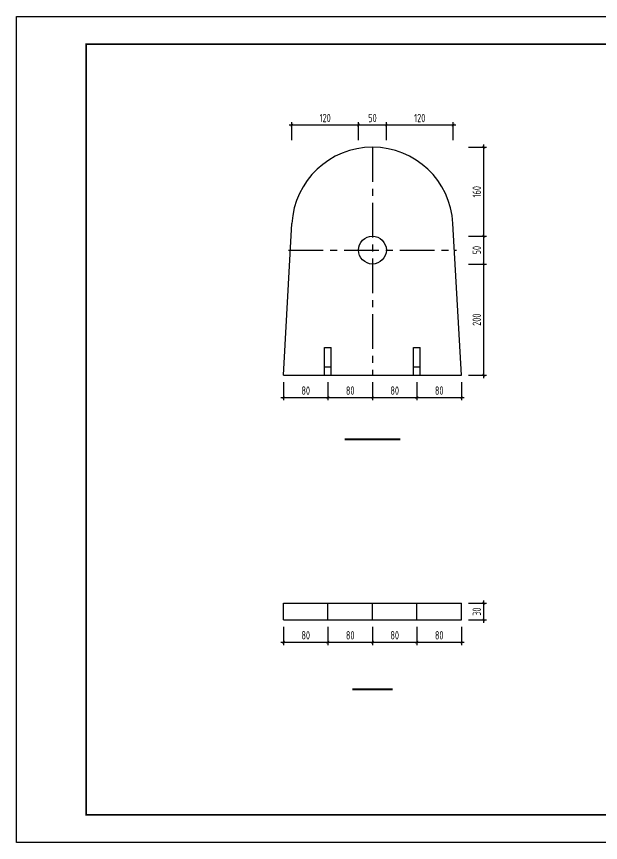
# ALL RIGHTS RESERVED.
# Model space of a CAD drawing. Extents: x -65478 to 137115, y -100 to 34507.
# Drawn here: x -65478 to -44478, y 0 to 29700 of the extents above; entities that cross this region are included whole.
import ezdxf
from ezdxf.enums import TextEntityAlignment as Align

# ---------------------------------------------------------------- set-up
doc = ezdxf.new("R2010")
doc.units = 0
doc.header["$LTSCALE"] = 1000
doc.linetypes.add('CENTER', pattern=[2, 1.25, -0.25, 0.25, -0.25])
doc.layers.get('0').update_dxf_attribs({"linetype": 'CONTINUOUS'})
doc.layers.get('Defpoints').update_dxf_attribs({"linetype": 'CONTINUOUS'})
doc.layers.add('1粗实线', color=1, linetype='CONTINUOUS', lineweight=30)
doc.layers.add('HFZT', color=5, linetype='CONTINUOUS', lineweight=15)
doc.styles.add('TSSD_Dimension', font='tssdeng.shx', dxfattribs={"width": 0.7, "bigfont": 'hztxt.shx'})
doc.styles.add('TSSD_NORM', font='tssdeng.shx', dxfattribs={"width": 0.7, "bigfont": 'hztxt.shx'})
doc.dimstyles.new('TSSD_100_100', dxfattribs={"dimtxt": 300, "dimasz": 100, "dimexe": 100, "dimexo": 250, "dimgap": 100, "dimtad": 1, "dimdec": 0, "dimzin": 0, "dimdsep": 46, "dimtxsty": 'TSSD_Dimension', "dimblk": 'ARCHTICK', "dimblk1": 'ARCHTICK', "dimblk2": 'ARCHTICK', "dimcen": 0, "dimdle": 100, "dimclrt": 7, "dimadec": 0, "dimazin": 0, "dimtfac": 1, "dimtdec": 0, "dimtix": 1, "dimtmove": 2, "dimatfit": 3, "dimfxl": 1, "dimtolj": 1, "dimtzin": 0, "dimarcsym": 0})

# ---------------------------------------------------------------- blocks, each defined once
blk = doc.blocks.new('DETK')
at = {"color": 7, "linetype": 'Continuous'}
blk.add_lwpolyline([(0, 0), (0, 29700), (42000, 29700), (42000, 0), (0, 0)], dxfattribs=at)
at = {"layer": '1粗实线', "color": 7, "linetype": 'Continuous', "const_width": 60}
blk.add_lwpolyline([(2500, 1000), (2500, 28700), (41000, 28700), (41000, 1000), (2500, 1000)], dxfattribs=at)
at = {"layer": 'HFZT', "color": 2, "style": 'TSSD_NORM', "width": 0.7}
for tag, height, p in [('比例尺', 250, (40275, 3100)), ('图号', 250, (37501, 1700)), ('日期', 250, (40275, 1700)), ('图名', 400, (31926, 1425))]:
    blk.add_attdef(tag, text='', height=height, dxfattribs=at).set_placement(p, align=Align.MIDDLE)
blk = doc.blocks.new('_ArchTick')
at = {"color": 0, "linetype": 'ByBlock', "const_width": 0.15}
blk.add_lwpolyline([(-0.5, -0.5), (0.5, 0.5)], dxfattribs=at)
blk = doc.blocks.new('*D392')
at = {"color": 0, "lineweight": -2, "transparency": 16777216}
for p, q in [((-55878, 16550), (-55878, 15900)), ((-54278, 16550), (-54278, 15900)), ((-55978, 16000), (-54178, 16000))]:
    blk.add_line(p, q, dxfattribs=at)
at = {"layer": 'Defpoints', "color": 0, "transparency": 16777216}
for p in [(-55878, 16800), (-54278, 16800), (-54278, 16000)]:
    blk.add_point(p, dxfattribs=at)
at = {"color": 0, "lineweight": -2, "transparency": 16777216, "xscale": 100, "yscale": 100, "zscale": 100, "rotation": 180}
blk.add_blockref('_ArchTick', (-55878, 16000), dxfattribs=at)
at = {"color": 0, "lineweight": -2, "transparency": 16777216, "xscale": 100, "yscale": 100, "zscale": 100}
blk.add_blockref('_ArchTick', (-54278, 16000), dxfattribs=at)
at = {"color": 7, "transparency": 16777216, "insert": (-55078, 16250), "char_height": 300, "attachment_point": 5, "style": 'TSSD_Dimension'}
blk.add_mtext('\\A1;80', dxfattribs=at)
blk = doc.blocks.new('*D393')
at = {"color": 0, "lineweight": -2, "transparency": 16777216}
for p, q in [((-54278, 16550), (-54278, 15900)), ((-52678, 16550), (-52678, 15900)), ((-54378, 16000), (-52578, 16000))]:
    blk.add_line(p, q, dxfattribs=at)
at = {"layer": 'Defpoints', "color": 0, "transparency": 16777216}
for p in [(-54278, 16800), (-52678, 16800), (-52678, 16000)]:
    blk.add_point(p, dxfattribs=at)
at = {"color": 0, "lineweight": -2, "transparency": 16777216, "xscale": 100, "yscale": 100, "zscale": 100, "rotation": 180}
blk.add_blockref('_ArchTick', (-54278, 16000), dxfattribs=at)
at = {"color": 0, "lineweight": -2, "transparency": 16777216, "xscale": 100, "yscale": 100, "zscale": 100}
blk.add_blockref('_ArchTick', (-52678, 16000), dxfattribs=at)
at = {"color": 7, "transparency": 16777216, "insert": (-53478, 16250), "char_height": 300, "attachment_point": 5, "style": 'TSSD_Dimension'}
blk.add_mtext('\\A1;80', dxfattribs=at)
blk = doc.blocks.new('*D394')
at = {"color": 0, "lineweight": -2, "transparency": 16777216}
for p, q in [((-52678, 16550), (-52678, 15900)), ((-51078, 16550), (-51078, 15900)), ((-52778, 16000), (-50978, 16000))]:
    blk.add_line(p, q, dxfattribs=at)
at = {"layer": 'Defpoints', "color": 0, "transparency": 16777216}
for p in [(-52678, 16800), (-51078, 16800), (-51078, 16000)]:
    blk.add_point(p, dxfattribs=at)
at = {"color": 0, "lineweight": -2, "transparency": 16777216, "xscale": 100, "yscale": 100, "zscale": 100, "rotation": 180}
blk.add_blockref('_ArchTick', (-52678, 16000), dxfattribs=at)
at = {"color": 0, "lineweight": -2, "transparency": 16777216, "xscale": 100, "yscale": 100, "zscale": 100}
blk.add_blockref('_ArchTick', (-51078, 16000), dxfattribs=at)
at = {"color": 7, "transparency": 16777216, "insert": (-51878, 16250), "char_height": 300, "attachment_point": 5, "style": 'TSSD_Dimension'}
blk.add_mtext('\\A1;80', dxfattribs=at)
blk = doc.blocks.new('*D395')
at = {"color": 0, "lineweight": -2, "transparency": 16777216}
for p, q in [((-51078, 16550), (-51078, 15900)), ((-49478, 16550), (-49478, 15900)), ((-51178, 16000), (-49378, 16000))]:
    blk.add_line(p, q, dxfattribs=at)
at = {"layer": 'Defpoints', "color": 0, "transparency": 16777216}
for p in [(-51078, 16800), (-49478, 16800), (-49478, 16000)]:
    blk.add_point(p, dxfattribs=at)
at = {"color": 0, "lineweight": -2, "transparency": 16777216, "xscale": 100, "yscale": 100, "zscale": 100, "rotation": 180}
blk.add_blockref('_ArchTick', (-51078, 16000), dxfattribs=at)
at = {"color": 0, "lineweight": -2, "transparency": 16777216, "xscale": 100, "yscale": 100, "zscale": 100}
blk.add_blockref('_ArchTick', (-49478, 16000), dxfattribs=at)
at = {"color": 7, "transparency": 16777216, "insert": (-50278, 16250), "char_height": 300, "attachment_point": 5, "style": 'TSSD_Dimension'}
blk.add_mtext('\\A1;80', dxfattribs=at)
blk = doc.blocks.new('*D396')
at = {"color": 0, "lineweight": -2, "transparency": 16777216}
for p, q in [((-49228, 20800), (-48578, 20800)), ((-48678, 16700), (-48678, 20900)), ((-49228, 16800), (-48578, 16800))]:
    blk.add_line(p, q, dxfattribs=at)
at = {"layer": 'Defpoints', "color": 0, "transparency": 16777216}
for p in [(-49478, 20800), (-48678, 20800), (-49478, 16800)]:
    blk.add_point(p, dxfattribs=at)
at = {"color": 0, "lineweight": -2, "transparency": 16777216, "xscale": 100, "yscale": 100, "zscale": 100}
for p, rotation in [((-48678, 20800), 90), ((-48678, 16800), 270)]:
    blk.add_blockref('_ArchTick', p, dxfattribs=dict(at, rotation=rotation))
at = {"color": 7, "transparency": 16777216, "insert": (-48928, 18800), "char_height": 300, "attachment_point": 5, "rotation": 90, "style": 'TSSD_Dimension'}
blk.add_mtext('\\A1;200', dxfattribs=at)
blk = doc.blocks.new('*D397')
at = {"color": 0, "lineweight": -2, "transparency": 16777216}
for p, q in [((-49228, 21800), (-48578, 21800)), ((-48678, 20700), (-48678, 21900)), ((-49228, 20800), (-48578, 20800))]:
    blk.add_line(p, q, dxfattribs=at)
at = {"layer": 'Defpoints', "color": 0, "transparency": 16777216}
for p in [(-49478, 21800), (-48678, 21800), (-49478, 20800)]:
    blk.add_point(p, dxfattribs=at)
at = {"color": 0, "lineweight": -2, "transparency": 16777216, "xscale": 100, "yscale": 100, "zscale": 100}
for p, rotation in [((-48678, 21800), 90), ((-48678, 20800), 270)]:
    blk.add_blockref('_ArchTick', p, dxfattribs=dict(at, rotation=rotation))
at = {"color": 7, "transparency": 16777216, "insert": (-48928, 21300), "char_height": 300, "attachment_point": 5, "rotation": 90, "style": 'TSSD_Dimension'}
blk.add_mtext('\\A1;50', dxfattribs=at)
blk = doc.blocks.new('*D398')
at = {"color": 0, "lineweight": -2, "transparency": 16777216}
for p, q in [((-49228, 25000), (-48578, 25000)), ((-48678, 21700), (-48678, 25100)), ((-49228, 21800), (-48578, 21800))]:
    blk.add_line(p, q, dxfattribs=at)
at = {"layer": 'Defpoints', "color": 0, "transparency": 16777216}
for p in [(-49478, 25000), (-48678, 25000), (-49478, 21800)]:
    blk.add_point(p, dxfattribs=at)
at = {"color": 0, "lineweight": -2, "transparency": 16777216, "xscale": 100, "yscale": 100, "zscale": 100}
for p, rotation in [((-48678, 25000), 90), ((-48678, 21800), 270)]:
    blk.add_blockref('_ArchTick', p, dxfattribs=dict(at, rotation=rotation))
at = {"color": 7, "transparency": 16777216, "insert": (-48928, 23400), "char_height": 300, "attachment_point": 5, "rotation": 90, "style": 'TSSD_Dimension'}
blk.add_mtext('\\A1;160', dxfattribs=at)
blk = doc.blocks.new('*D399')
at = {"color": 0, "lineweight": -2, "transparency": 16777216}
for p, q in [((-55578, 25250), (-55578, 25900)), ((-53178, 25250), (-53178, 25900)), ((-55678, 25800), (-53078, 25800))]:
    blk.add_line(p, q, dxfattribs=at)
at = {"layer": 'Defpoints', "color": 0, "transparency": 16777216}
for p in [(-53178, 25800), (-55578, 25000), (-53178, 25000)]:
    blk.add_point(p, dxfattribs=at)
at = {"color": 0, "lineweight": -2, "transparency": 16777216, "xscale": 100, "yscale": 100, "zscale": 100, "rotation": 180}
blk.add_blockref('_ArchTick', (-55578, 25800), dxfattribs=at)
at = {"color": 0, "lineweight": -2, "transparency": 16777216, "xscale": 100, "yscale": 100, "zscale": 100}
blk.add_blockref('_ArchTick', (-53178, 25800), dxfattribs=at)
at = {"color": 7, "transparency": 16777216, "insert": (-54378, 26050), "char_height": 300, "attachment_point": 5, "style": 'TSSD_Dimension'}
blk.add_mtext('\\A1;120', dxfattribs=at)
blk = doc.blocks.new('*D400')
at = {"color": 0, "lineweight": -2, "transparency": 16777216}
for p, q in [((-53178, 25250), (-53178, 25900)), ((-52178, 25250), (-52178, 25900)), ((-53278, 25800), (-52078, 25800))]:
    blk.add_line(p, q, dxfattribs=at)
at = {"layer": 'Defpoints', "color": 0, "transparency": 16777216}
for p in [(-52178, 25800), (-53178, 25000), (-52178, 25000)]:
    blk.add_point(p, dxfattribs=at)
at = {"color": 0, "lineweight": -2, "transparency": 16777216, "xscale": 100, "yscale": 100, "zscale": 100, "rotation": 180}
blk.add_blockref('_ArchTick', (-53178, 25800), dxfattribs=at)
at = {"color": 0, "lineweight": -2, "transparency": 16777216, "xscale": 100, "yscale": 100, "zscale": 100}
blk.add_blockref('_ArchTick', (-52178, 25800), dxfattribs=at)
at = {"color": 7, "transparency": 16777216, "insert": (-52678, 26050), "char_height": 300, "attachment_point": 5, "style": 'TSSD_Dimension'}
blk.add_mtext('\\A1;50', dxfattribs=at)
blk = doc.blocks.new('*D401')
at = {"color": 0, "lineweight": -2, "transparency": 16777216}
for p, q in [((-52178, 25250), (-52178, 25900)), ((-49778, 25250), (-49778, 25900)), ((-52278, 25800), (-49678, 25800))]:
    blk.add_line(p, q, dxfattribs=at)
at = {"layer": 'Defpoints', "color": 0, "transparency": 16777216}
for p in [(-49778, 25800), (-52178, 25000), (-49778, 25000)]:
    blk.add_point(p, dxfattribs=at)
at = {"color": 0, "lineweight": -2, "transparency": 16777216, "xscale": 100, "yscale": 100, "zscale": 100, "rotation": 180}
blk.add_blockref('_ArchTick', (-52178, 25800), dxfattribs=at)
at = {"color": 0, "lineweight": -2, "transparency": 16777216, "xscale": 100, "yscale": 100, "zscale": 100}
blk.add_blockref('_ArchTick', (-49778, 25800), dxfattribs=at)
at = {"color": 7, "transparency": 16777216, "insert": (-50978, 26050), "char_height": 300, "attachment_point": 5, "style": 'TSSD_Dimension'}
blk.add_mtext('\\A1;120', dxfattribs=at)
blk = doc.blocks.new('*D406')
at = {"color": 0, "lineweight": -2, "transparency": 16777216}
for p, q in [((-55878, 7750), (-55878, 7100)), ((-54278, 7750), (-54278, 7100)), ((-55978, 7200), (-54178, 7200))]:
    blk.add_line(p, q, dxfattribs=at)
at = {"layer": 'Defpoints', "color": 0, "transparency": 16777216}
for p in [(-55878, 8000), (-54278, 8000), (-54278, 7200)]:
    blk.add_point(p, dxfattribs=at)
at = {"color": 0, "lineweight": -2, "transparency": 16777216, "xscale": 100, "yscale": 100, "zscale": 100, "rotation": 180}
blk.add_blockref('_ArchTick', (-55878, 7200), dxfattribs=at)
at = {"color": 0, "lineweight": -2, "transparency": 16777216, "xscale": 100, "yscale": 100, "zscale": 100}
blk.add_blockref('_ArchTick', (-54278, 7200), dxfattribs=at)
at = {"color": 7, "transparency": 16777216, "insert": (-55078, 7450), "char_height": 300, "attachment_point": 5, "style": 'TSSD_Dimension'}
blk.add_mtext('\\A1;80', dxfattribs=at)
blk = doc.blocks.new('*D407')
at = {"color": 0, "lineweight": -2, "transparency": 16777216}
for p, q in [((-54278, 7750), (-54278, 7100)), ((-52678, 7750), (-52678, 7100)), ((-54378, 7200), (-52578, 7200))]:
    blk.add_line(p, q, dxfattribs=at)
at = {"layer": 'Defpoints', "color": 0, "transparency": 16777216}
for p in [(-54278, 8000), (-52678, 8000), (-52678, 7200)]:
    blk.add_point(p, dxfattribs=at)
at = {"color": 0, "lineweight": -2, "transparency": 16777216, "xscale": 100, "yscale": 100, "zscale": 100, "rotation": 180}
blk.add_blockref('_ArchTick', (-54278, 7200), dxfattribs=at)
at = {"color": 0, "lineweight": -2, "transparency": 16777216, "xscale": 100, "yscale": 100, "zscale": 100}
blk.add_blockref('_ArchTick', (-52678, 7200), dxfattribs=at)
at = {"color": 7, "transparency": 16777216, "insert": (-53478, 7450), "char_height": 300, "attachment_point": 5, "style": 'TSSD_Dimension'}
blk.add_mtext('\\A1;80', dxfattribs=at)
blk = doc.blocks.new('*D408')
at = {"color": 0, "lineweight": -2, "transparency": 16777216}
for p, q in [((-52678, 7750), (-52678, 7100)), ((-51078, 7750), (-51078, 7100)), ((-52778, 7200), (-50978, 7200))]:
    blk.add_line(p, q, dxfattribs=at)
at = {"layer": 'Defpoints', "color": 0, "transparency": 16777216}
for p in [(-52678, 8000), (-51078, 8000), (-51078, 7200)]:
    blk.add_point(p, dxfattribs=at)
at = {"color": 0, "lineweight": -2, "transparency": 16777216, "xscale": 100, "yscale": 100, "zscale": 100, "rotation": 180}
blk.add_blockref('_ArchTick', (-52678, 7200), dxfattribs=at)
at = {"color": 0, "lineweight": -2, "transparency": 16777216, "xscale": 100, "yscale": 100, "zscale": 100}
blk.add_blockref('_ArchTick', (-51078, 7200), dxfattribs=at)
at = {"color": 7, "transparency": 16777216, "insert": (-51878, 7450), "char_height": 300, "attachment_point": 5, "style": 'TSSD_Dimension'}
blk.add_mtext('\\A1;80', dxfattribs=at)
blk = doc.blocks.new('*D409')
at = {"color": 0, "lineweight": -2, "transparency": 16777216}
for p, q in [((-51078, 7750), (-51078, 7100)), ((-49478, 7750), (-49478, 7100)), ((-51178, 7200), (-49378, 7200))]:
    blk.add_line(p, q, dxfattribs=at)
at = {"layer": 'Defpoints', "color": 0, "transparency": 16777216}
for p in [(-51078, 8000), (-49478, 8000), (-49478, 7200)]:
    blk.add_point(p, dxfattribs=at)
at = {"color": 0, "lineweight": -2, "transparency": 16777216, "xscale": 100, "yscale": 100, "zscale": 100, "rotation": 180}
blk.add_blockref('_ArchTick', (-51078, 7200), dxfattribs=at)
at = {"color": 0, "lineweight": -2, "transparency": 16777216, "xscale": 100, "yscale": 100, "zscale": 100}
blk.add_blockref('_ArchTick', (-49478, 7200), dxfattribs=at)
at = {"color": 7, "transparency": 16777216, "insert": (-50278, 7450), "char_height": 300, "attachment_point": 5, "style": 'TSSD_Dimension'}
blk.add_mtext('\\A1;80', dxfattribs=at)
blk = doc.blocks.new('*D410')
at = {"color": 0, "lineweight": -2, "transparency": 16777216}
for p, q in [((-48678, 7900), (-48678, 8700)), ((-49228, 8600), (-48578, 8600)), ((-49228, 8000), (-48578, 8000))]:
    blk.add_line(p, q, dxfattribs=at)
at = {"layer": 'Defpoints', "color": 0, "transparency": 16777216}
for p in [(-49478, 8600), (-48678, 8600), (-49478, 8000)]:
    blk.add_point(p, dxfattribs=at)
at = {"color": 0, "lineweight": -2, "transparency": 16777216, "xscale": 100, "yscale": 100, "zscale": 100}
for p, rotation in [((-48678, 8600), 90), ((-48678, 8000), 270)]:
    blk.add_blockref('_ArchTick', p, dxfattribs=dict(at, rotation=rotation))
at = {"color": 7, "transparency": 16777216, "insert": (-48928, 8300), "char_height": 300, "attachment_point": 5, "rotation": 90, "style": 'TSSD_Dimension'}
blk.add_mtext('\\A1;30', dxfattribs=at)

msp = doc.modelspace()

# ---------------------------------------------------------------- linework, layer by layer
at = {"linetype": 'CENTER'}
for p, q in [((-52678.32491, 25000), (-52678.32491, 16800)), ((-55698.32491, 21300), (-49658.32491, 21300))]:
    msp.add_line(p, q, dxfattribs=at)
for p, q in [((-55878.32491, 16800), (-55573.82806, 22261.43586)), ((-49478.32491, 16800), (-49782.82177, 22261.43586)), ((-54398.32491, 16800), (-54398.32491, 17800)), ((-54398.32491, 17800), (-54158.32491, 17800)), ((-54158.32491, 16800), (-54158.32491, 17800)), ((-51198.32491, 16800), (-51198.32491, 17800)), ((-51198.32491, 17800), (-50958.32491, 17800)), ((-50958.32491, 16800), (-50958.32491, 17800)), ((-54398.32491, 17100), (-54158.32491, 17100)), ((-51198.32491, 17100), (-50958.32491, 17100)), ((-55878.32491, 16800), (-49478.32491, 16800)), ((-55878.32491, 8600), (-49478.32491, 8600)), ((-55878.32491, 8000), (-55878.32491, 8600)), ((-54278.32491, 8000), (-54278.32491, 8600)), ((-52678.32491, 8000), (-52678.32491, 8600)), ((-51078.32491, 8000), (-51078.32491, 8600)), ((-49478.32491, 8000), (-49478.32491, 8600)), ((-55878.32491, 8000), (-49478.32491, 8000))]:
    msp.add_line(p, q)
at = {"color": 3}
for points in [[(-53678.32491, 14500, 70, 70, 0), (-51678.32491, 14500, 0, 0, 0)], [(-53403.32491, 5511, 70, 70, 0), (-51953.32491, 5511, 0, 0, 0)]]:
    msp.add_lwpolyline(points, format="xyseb", dxfattribs=at)
msp.add_circle((-52678.32491, 21300), 500)
msp.add_arc((-52678.32491, 22100), 2900, 3.191164621, 176.808835379)

# ---------------------------------------------------------------- block references
msp.add_blockref('DETK', (-65478.32491, 0))

# ---------------------------------------------------------------- dimensions: what is measured, and where the dimension line sits
for p1, p2, distance, text, picture, middle in [((-55578.32491, 25000), (-53178.32491, 25000), 800, '120', '*D399', (-54378.32491, 26050)), ((-53178.32491, 25000), (-52178.32491, 25000), 800, '50', '*D400', (-52678.32491, 26050)), ((-52178.32491, 25000), (-49778.32491, 25000), 800, '120', '*D401', (-50978.32491, 26050)), ((-49478.32491, 21800), (-49478.32491, 25000), -800, '160', '*D398', (-48928.32491, 23400)), ((-49478.32491, 20800), (-49478.32491, 21800), -800, '50', '*D397', (-48928.32491, 21300)), ((-49478.32491, 16800), (-49478.32491, 20800), -800, '200', '*D396', (-48928.32491, 18800)), ((-55878.32491, 16800), (-54278.32491, 16800), -800, '80', '*D392', (-55078.32491, 16250)), ((-54278.32491, 16800), (-52678.32491, 16800), -800, '80', '*D393', (-53478.32491, 16250)), ((-52678.32491, 16800), (-51078.32491, 16800), -800, '80', '*D394', (-51878.32491, 16250)), ((-51078.32491, 16800), (-49478.32491, 16800), -800, '80', '*D395', (-50278.32491, 16250)), ((-49478.32491, 8000), (-49478.32491, 8600), -800, '30', '*D410', (-48928.32491, 8300)), ((-55878.32491, 8000), (-54278.32491, 8000), -800, '80', '*D406', (-55078.32491, 7450)), ((-54278.32491, 8000), (-52678.32491, 8000), -800, '80', '*D407', (-53478.32491, 7450)), ((-52678.32491, 8000), (-51078.32491, 8000), -800, '80', '*D408', (-51878.32491, 7450)), ((-51078.32491, 8000), (-49478.32491, 8000), -800, '80', '*D409', (-50278.32491, 7450))]:
    dim = msp.add_aligned_dim(p1=p1, p2=p2, distance=distance, text=text, dimstyle='TSSD_100_100')
    dim.commit()
    dim.dimension.update_dxf_attribs({"geometry": picture, "text_midpoint": middle})

doc.saveas('drawing.dxf')
